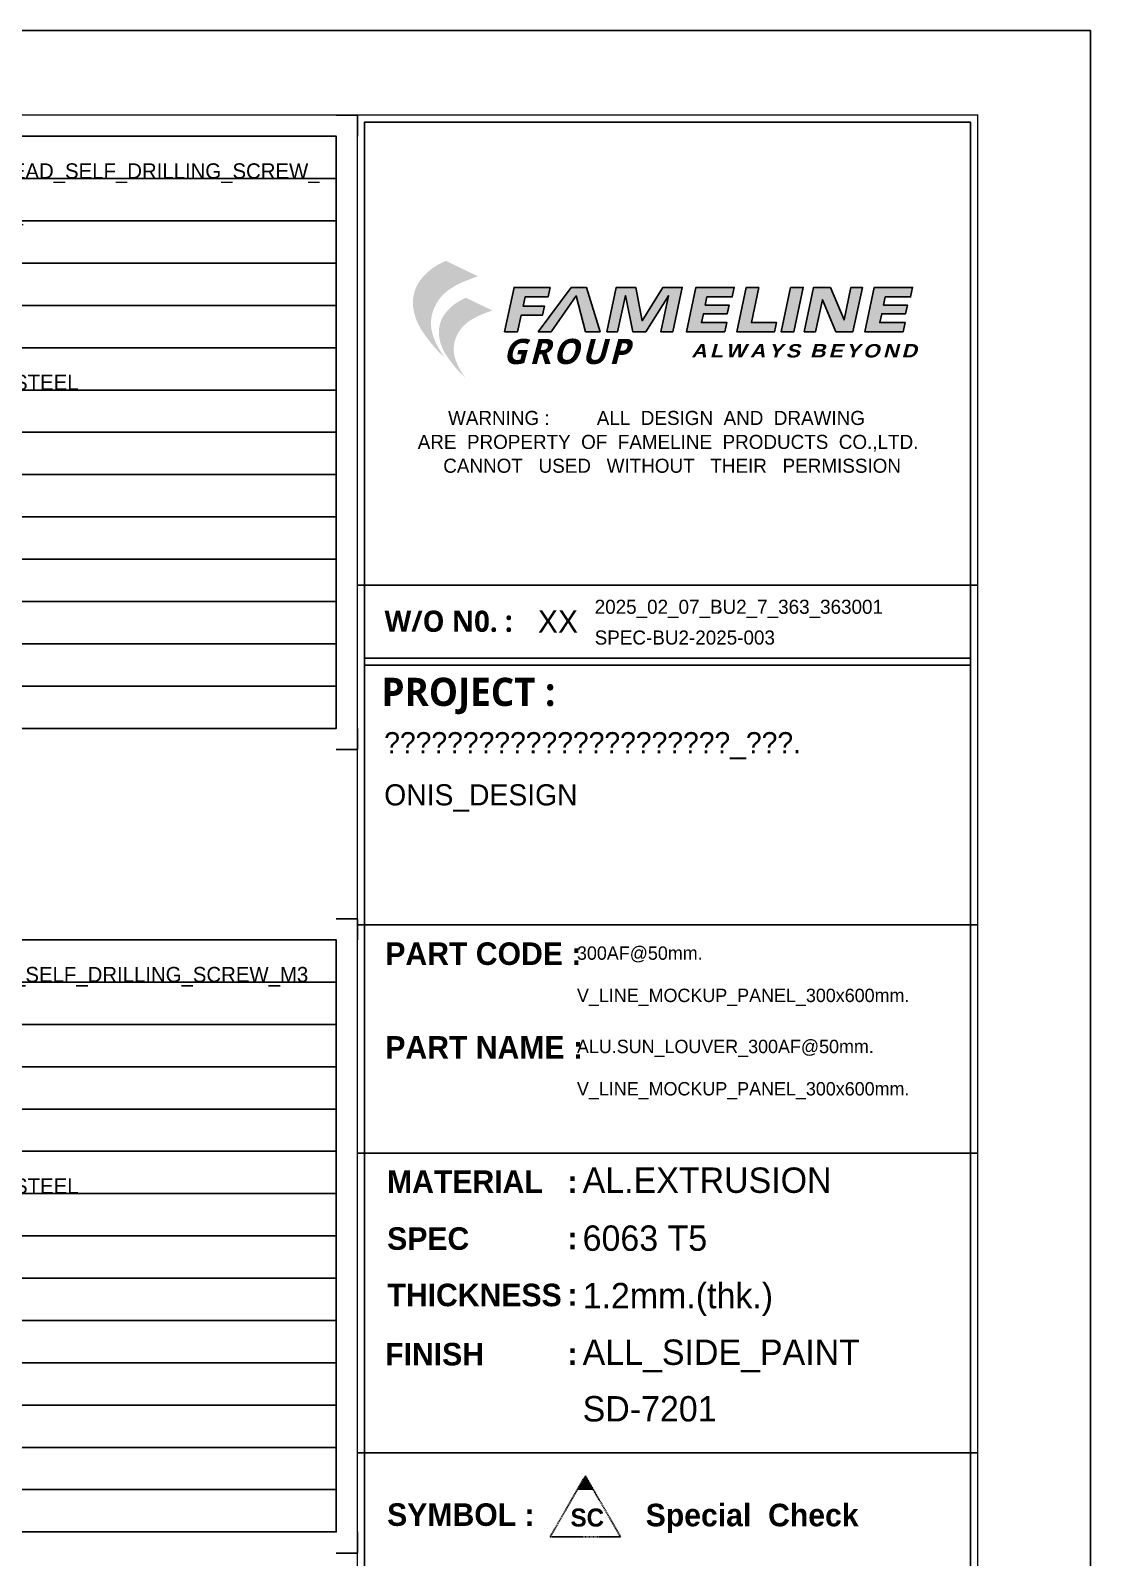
# Model space of a CAD drawing. Header units: millimetres. Extents: x -244126 to 368105, y -173968 to 259060.
# Drawn here: x -200048 to -199296, y 233035 to 234118 of the extents above; entities that cross this region are included whole.
import ezdxf
from ezdxf.enums import TextEntityAlignment as Align

# ---------------------------------------------------------------- set-up
doc = ezdxf.new("R2010")
doc.units = ezdxf.units.MM
doc.header["$MEASUREMENT"] = 0
for name, pattern in [('005_GG_TA_LINE', [13.75, 5, -1.25, 1.25, -1.25, 5]), ('BORDER2', [22.225, 6.35, -3.175, 6.35, -3.175, 0, -3.175]), ('HIDDEN', [9.525, 6.35, -3.175]), ('TA_HL_003.00000', [19.5, 10.65, -8.85])]:
    doc.linetypes.add(name, pattern=pattern)
for name, color, linetype in [('000 - H A T C H', 8, 'Continuous'), ('000 - L I N E 0.1', 1, 'Continuous'), ('000 - SYMBOL CON', 1, 'Continuous'), ('000 - T E X T', 4, 'Continuous'), ('000 - TITLEBLOCK', 4, 'Continuous'), ('A04_TUBE SERIES', 7, 'Continuous'), ('T E X T', 4, 'Continuous')]:
    doc.layers.add(name, color=color, linetype=linetype)
doc.styles.add('Cetury Gothic', font='GOTHIC.TTF')
doc.styles.add('MtXpl_BrowalliaUPC', font='BrowalliaUPC.ttf')
doc.styles.add('MtXpl_Century_Gothic', font='GOTHICB.TTF')
doc.styles.add('MtXpl_Malgun_Gothic', font='malgunbd.ttf')
doc.styles.add('TA', font='Cordia New.ttf', dxfattribs={"height": 4.5})

# ---------------------------------------------------------------- blocks, each defined once
blk = doc.blocks.new('A$Cfd196da9')
at = {"color": 0, "linetype": 'ByBlock', "const_width": 0.1}
blk.add_lwpolyline([(-143.5, -98), (96.5, -98), (96.5, 99), (-143.5, 99)], close=True, dxfattribs=at)
blk = doc.blocks.new('NEW LOGO FAMELINE')
h = blk.add_hatch(color=3)
h.dxf.hatch_style = 1
h.set_gradient(color1=(51, 51, 51), color2=(132, 132, 132), tint=1, name='INVHEMISPHERICAL')
edge = h.paths.add_edge_path()
edge.add_spline(control_points=[(167, -151.32), (166.23, -150.23), (164.65, -147.99), (161.93, -143.23), (159.34, -137.42), (158.42, -130.56), (159.39, -124.36), (161.91, -118.57), (166.75, -112.32), (175.33, -106.8), (182.66, -104.18), (186.72, -102.73)], knot_values=[0, 0, 0, 0, 3.999368, 8.221458, 16.423435, 22.935826, 28.683381, 35.030362, 41.70231, 52.106571, 65.045306, 65.045306, 65.045306, 65.045306], degree=3, periodic=0)
edge.add_line((186.72, -102.73), (167.49, -93.5))
edge.add_spline(control_points=[(167.49, -93.5), (165.34, -94.54), (160.7, -96.79), (154.84, -101.74), (150.27, -107.65), (147.97, -114.31), (147.79, -121.14), (149.64, -128.81), (153.35, -135.6), (157.92, -141.56), (162.08, -146.68), (165.31, -149.72), (167, -151.32)], knot_values=[0, 0, 0, 0, 7.114643, 15.455222, 22.761373, 29.246418, 36.248595, 42.954952, 52.716962, 59.173886, 65.493194, 72.469008, 72.469008, 72.469008, 72.469008], degree=3, periodic=0)
edge = h.paths.add_edge_path(flags=16)
edge.add_spline(control_points=[(174.43, -106.27), (174.09, -106.16), (172.5, -105.62), (168.59, -105.4), (162.71, -105.75), (156.24, -106.88), (152.58, -109.1), (150.99, -110.06)], knot_values=[0, 0, 0, 0, 1.056476, 5.025479, 11.599149, 18.811417, 24.352285, 24.352285, 24.352285, 24.352285], degree=3, periodic=0)
edge.add_spline(control_points=[(150.99, -110.06), (151.1, -109.8), (151.22, -109.55), (151.83, -108.27), (152.41, -107.3), (153.93, -105.14), (154.9, -103.99), (157.14, -101.65), (158.41, -100.51), (160.44, -98.96), (161.13, -98.47), (162.55, -97.56), (163.29, -97.13), (164.91, -96.25), (165.8, -95.8), (166.96, -95.23), (167.22, -95.1), (167.49, -94.97)], knot_values=[0.636744, 0.636744, 0.636744, 0.636744, 1.528083, 1.528083, 5.150301, 5.150301, 9.845601, 9.845601, 15.15015, 15.15015, 17.802424, 17.802424, 20.454698, 20.454698, 23.491903, 23.491903, 24.373762, 24.373762, 24.373762, 24.373762], degree=3, periodic=0)
edge.add_line((167.49, -94.97), (183.3, -102.55))
edge.add_spline(control_points=[(183.3, -102.55), (182.41, -102.88), (181.53, -103.21), (178.55, -104.36), (176.47, -105.24), (174.43, -106.27)], knot_values=[3.151221, 3.151221, 3.151221, 3.151221, 5.963358, 5.963358, 12.618488, 12.618488, 12.618488, 12.618488], degree=3, periodic=0)
h = blk.add_hatch(color=253)
h.dxf.hatch_style = 1
edge = h.paths.add_edge_path()
edge.add_spline(control_points=[(167.49, -94.97), (167.22, -95.1), (166.96, -95.23), (165.8, -95.8), (164.91, -96.25), (163.29, -97.13), (162.55, -97.56), (161.13, -98.47), (160.44, -98.96), (158.41, -100.51), (157.14, -101.65), (154.9, -103.99), (153.93, -105.14), (152.41, -107.3), (151.83, -108.27), (151.22, -109.55), (151.1, -109.8), (150.99, -110.06)], knot_values=[0.636744, 0.636744, 0.636744, 0.636744, 1.518603, 1.518603, 4.555808, 4.555808, 7.208082, 7.208082, 9.860357, 9.860357, 15.164905, 15.164905, 19.860205, 19.860205, 23.482423, 23.482423, 24.373762, 24.373762, 24.373762, 24.373762], degree=3, periodic=0)
edge.add_spline(control_points=[(150.99, -110.06), (152.58, -109.1), (156.24, -106.88), (162.71, -105.75), (168.59, -105.4), (172.5, -105.62), (174.09, -106.16), (174.43, -106.27)], knot_values=[0, 0, 0, 0, 5.540868, 12.753135, 19.326806, 23.295809, 24.352285, 24.352285, 24.352285, 24.352285], degree=3, periodic=0)
edge.add_spline(control_points=[(174.43, -106.27), (176.47, -105.24), (178.55, -104.36), (181.53, -103.21), (182.41, -102.88), (183.3, -102.55)], knot_values=[3.151221, 3.151221, 3.151221, 3.151221, 9.806351, 9.806351, 12.618488, 12.618488, 12.618488, 12.618488], degree=3, periodic=0)
edge.add_line((183.3, -102.55), (167.49, -94.97))
edge = h.paths.add_edge_path()
edge.add_spline(control_points=[(179.5, -116.76), (179.28, -116.87), (179.07, -116.97), (178.11, -117.44), (177.38, -117.81), (176.05, -118.54), (175.44, -118.89), (174.27, -119.64), (173.7, -120.04), (172.04, -121.31), (170.99, -122.26), (169.15, -124.18), (168.35, -125.13), (167.1, -126.9), (166.62, -127.7), (166.12, -128.75), (166.02, -128.96), (165.93, -129.17)], knot_values=[0.636744, 0.636744, 0.636744, 0.636744, 1.518603, 1.518603, 4.555808, 4.555808, 7.208082, 7.208082, 9.860357, 9.860357, 15.164905, 15.164905, 19.860205, 19.860205, 23.482423, 23.482423, 24.373762, 24.373762, 24.373762, 24.373762], degree=3, periodic=0)
edge.add_spline(control_points=[(165.93, -129.17), (166.29, -128.95), (166.65, -128.74), (167.01, -128.52)], knot_values=[0, 0, 0, 0, 1.522018, 1.522018, 1.522018, 1.522018], degree=3, periodic=0)
edge.add_spline(control_points=[(167.01, -128.52), (167.73, -128.1), (168.46, -127.69), (169.22, -127.34)], knot_values=[1.522018, 1.522018, 1.522018, 1.522018, 4.566053, 4.566053, 4.566053, 4.566053], degree=3, periodic=0)
edge.add_spline(control_points=[(169.22, -127.34), (169.46, -127.23), (170.22, -126.9), (171.01, -126.64), (171.56, -126.48)], knot_values=[4.566053, 4.566053, 4.566053, 4.566053, 5.540868, 7.610089, 7.610089, 7.610089, 7.610089], degree=3, periodic=0)
edge.add_spline(control_points=[(171.56, -126.48), (172.36, -126.26), (173.18, -126.09), (174.01, -125.96)], knot_values=[7.610089, 7.610089, 7.610089, 7.610089, 10.654125, 10.654125, 10.654125, 10.654125], degree=3, periodic=0)
edge.add_spline(control_points=[(174.01, -125.96), (174.59, -125.86), (175.84, -125.7), (177.08, -125.58), (177.76, -125.53)], knot_values=[10.654125, 10.654125, 10.654125, 10.654125, 12.753135, 15.220178, 15.220178, 15.220178, 15.220178], degree=3, periodic=0)
edge.add_spline(control_points=[(177.76, -125.53), (178.88, -125.45), (180.13, -125.41), (181.39, -125.43), (181.51, -125.44)], knot_values=[15.220178, 15.220178, 15.220178, 15.220178, 19.326806, 19.786231, 19.786231, 19.786231, 19.786231], degree=3, periodic=0)
edge.add_spline(control_points=[(181.51, -125.44), (182.14, -125.45), (182.77, -125.49), (183.39, -125.59)], knot_values=[19.786231, 19.786231, 19.786231, 19.786231, 22.069258, 22.069258, 22.069258, 22.069258], degree=3, periodic=0)
edge.add_spline(control_points=[(183.39, -125.59), (183.72, -125.64), (184.13, -125.72), (184.53, -125.84), (184.61, -125.86)], knot_values=[22.069258, 22.069258, 22.069258, 22.069258, 23.295809, 23.591276, 23.591276, 23.591276, 23.591276], degree=3, periodic=0)
edge.add_spline(control_points=[(184.61, -125.86), (184.81, -125.92), (185.01, -125.99), (185.21, -126.05)], knot_values=[23.591276, 23.591276, 23.591276, 23.591276, 24.352285, 24.352285, 24.352285, 24.352285], degree=3, periodic=0)
edge.add_spline(control_points=[(185.21, -126.05), (186.88, -125.21), (188.6, -124.49), (191.05, -123.54), (191.77, -123.26), (192.5, -123)], knot_values=[3.151221, 3.151221, 3.151221, 3.151221, 9.806351, 9.806351, 12.618488, 12.618488, 12.618488, 12.618488], degree=3, periodic=0)
edge.add_line((192.5, -123), (179.5, -116.76))
h = blk.add_hatch(color=3)
h.dxf.hatch_style = 1
h.set_gradient(color1=(51, 51, 51), color2=(132, 132, 132), tint=1, name='INVHEMISPHERICAL')
edge = h.paths.add_edge_path()
edge.add_spline(control_points=[(179.1, -163.1), (178.46, -162.21), (177.16, -160.37), (174.93, -156.45), (172.8, -151.67), (172.04, -146.03), (172.84, -140.93), (174.91, -136.17), (178.89, -131.03), (185.94, -126.49), (191.97, -124.33), (195.32, -123.14)], knot_values=[0, 0, 0, 0, 3.28902, 6.761203, 13.506384, 18.862075, 23.588778, 28.808439, 34.295348, 42.851654, 53.492273, 53.492273, 53.492273, 53.492273], degree=3, periodic=0)
edge.add_line((195.32, -123.14), (179.5, -115.56))
edge.add_spline(control_points=[(179.5, -115.56), (177.74, -116.41), (173.91, -118.26), (169.09, -122.33), (165.34, -127.19), (163.45, -132.67), (163.3, -138.28), (164.82, -144.6), (167.87, -150.18), (171.63, -155.08), (175.05, -159.29), (177.71, -161.79), (179.1, -163.1)], knot_values=[0, 0, 0, 0, 5.850974, 12.71014, 18.718608, 24.051811, 29.810295, 35.325501, 43.35363, 48.663707, 53.86061, 59.597414, 59.597414, 59.597414, 59.597414], degree=3, periodic=0)
edge = h.paths.add_edge_path(flags=16)
edge.add_spline(control_points=[(171.56, -126.48), (171.01, -126.64), (170.22, -126.9), (169.46, -127.23), (169.22, -127.34)], knot_values=[4.566053, 4.566053, 4.566053, 4.566053, 6.635274, 7.610089, 7.610089, 7.610089, 7.610089], degree=3, periodic=0)
edge.add_spline(control_points=[(169.22, -127.34), (168.46, -127.69), (167.73, -128.1), (167.01, -128.52)], knot_values=[1.522018, 1.522018, 1.522018, 1.522018, 4.566053, 4.566053, 4.566053, 4.566053], degree=3, periodic=0)
edge.add_spline(control_points=[(167.01, -128.52), (166.65, -128.74), (166.29, -128.95), (165.93, -129.17)], knot_values=[0, 0, 0, 0, 1.522018, 1.522018, 1.522018, 1.522018], degree=3, periodic=0)
edge.add_spline(control_points=[(165.93, -129.17), (166.02, -128.96), (166.12, -128.75), (166.62, -127.7), (167.1, -126.9), (168.35, -125.13), (169.15, -124.18), (170.99, -122.26), (172.04, -121.31), (173.7, -120.04), (174.27, -119.64), (175.44, -118.89), (176.05, -118.54), (177.38, -117.81), (178.11, -117.44), (179.07, -116.97), (179.28, -116.87), (179.5, -116.76)], knot_values=[0.636744, 0.636744, 0.636744, 0.636744, 1.528083, 1.528083, 5.150301, 5.150301, 9.845601, 9.845601, 15.15015, 15.15015, 17.802424, 17.802424, 20.454698, 20.454698, 23.491903, 23.491903, 24.373762, 24.373762, 24.373762, 24.373762], degree=3, periodic=0)
edge.add_line((179.5, -116.76), (192.5, -123))
edge.add_spline(control_points=[(192.5, -123), (191.77, -123.26), (191.05, -123.54), (188.6, -124.49), (186.88, -125.21), (185.21, -126.05)], knot_values=[3.151221, 3.151221, 3.151221, 3.151221, 5.963358, 5.963358, 12.618488, 12.618488, 12.618488, 12.618488], degree=3, periodic=0)
edge.add_spline(control_points=[(185.21, -126.05), (185.01, -125.99), (184.81, -125.92), (184.61, -125.86)], knot_values=[23.591276, 23.591276, 23.591276, 23.591276, 24.352285, 24.352285, 24.352285, 24.352285], degree=3, periodic=0)
edge.add_spline(control_points=[(184.61, -125.86), (184.53, -125.84), (184.13, -125.72), (183.72, -125.64), (183.39, -125.59)], knot_values=[22.069258, 22.069258, 22.069258, 22.069258, 22.364725, 23.591276, 23.591276, 23.591276, 23.591276], degree=3, periodic=0)
edge.add_spline(control_points=[(183.39, -125.59), (182.77, -125.49), (182.14, -125.45), (181.51, -125.44)], knot_values=[19.786231, 19.786231, 19.786231, 19.786231, 22.069258, 22.069258, 22.069258, 22.069258], degree=3, periodic=0)
edge.add_spline(control_points=[(181.51, -125.44), (181.39, -125.43), (180.13, -125.41), (178.88, -125.45), (177.76, -125.53)], knot_values=[15.220178, 15.220178, 15.220178, 15.220178, 15.679604, 19.786231, 19.786231, 19.786231, 19.786231], degree=3, periodic=0)
edge.add_spline(control_points=[(177.76, -125.53), (177.08, -125.58), (175.84, -125.7), (174.59, -125.86), (174.01, -125.96)], knot_values=[10.654125, 10.654125, 10.654125, 10.654125, 13.121167, 15.220178, 15.220178, 15.220178, 15.220178], degree=3, periodic=0)
edge.add_spline(control_points=[(174.01, -125.96), (173.18, -126.09), (172.36, -126.26), (171.56, -126.48)], knot_values=[7.610089, 7.610089, 7.610089, 7.610089, 10.654125, 10.654125, 10.654125, 10.654125], degree=3, periodic=0)
blk = doc.blocks.new('*U1673')
h = blk.add_hatch(color=3)
h.dxf.hatch_style = 1
h.paths.add_polyline_path([(2554.4, 1886.3), (2563.6, 1886.3), (2566.1, 1898), (2581.3, 1898), (2582.7, 1904.5), (2567.5, 1904.5), (2568.9, 1911.1), (2585.3, 1911.1), (2586.7, 1917.8), (2561.1, 1917.8)])
h.paths.add_polyline_path([(2578.2, 1886.3), (2587.5, 1886.3), (2605.3, 1911.7), (2611.9, 1886.3), (2622.2, 1886.3), (2612.5, 1917.8), (2601.7, 1917.8)])
h.paths.add_polyline_path([(2640.1, 1912), (2645.3, 1886.3), (2654.7, 1886.3), (2670.7, 1911.9), (2665.2, 1886.3), (2673.7, 1886.3), (2680.4, 1917.8), (2666.7, 1917.8), (2652, 1894.2), (2647.5, 1917.8), (2633.6, 1917.8), (2626.9, 1886.3), (2634.6, 1886.3)])
h.paths.add_polyline_path([(2683.4, 1886.3), (2710.6, 1886.3), (2712.1, 1892.9), (2694, 1892.9), (2695.4, 1899.1), (2712.3, 1899.1), (2713.6, 1905.3), (2696.7, 1905.3), (2697.9, 1911.1), (2715.9, 1911.1), (2717.3, 1917.8), (2690.1, 1917.8)])
h.paths.add_polyline_path([(2719.1, 1886.3), (2745.9, 1886.3), (2747.3, 1892.9), (2729.5, 1892.9), (2734.8, 1917.8), (2725.8, 1917.8)])
h.paths.add_polyline_path([(2750.6, 1886.3), (2759.6, 1886.3), (2766.3, 1917.8), (2757.3, 1917.8)])
h.paths.add_polyline_path([(2766.9, 1886.3), (2775, 1886.3), (2779.9, 1909), (2789.4, 1886.3), (2801.5, 1886.3), (2808.2, 1917.8), (2800.1, 1917.8), (2795.2, 1894.7), (2785.5, 1917.8), (2773.6, 1917.8)])
h.paths.add_polyline_path([(2809.9, 1886.3), (2837.1, 1886.3), (2838.6, 1892.9), (2820.5, 1892.9), (2821.9, 1899.1), (2838.8, 1899.1), (2840.1, 1905.3), (2823.2, 1905.3), (2824.4, 1911.1), (2842.4, 1911.1), (2843.8, 1917.8), (2816.6, 1917.8)])
h = blk.add_hatch(color=150)
h.dxf.hatch_style = 1
h.paths.add_polyline_path([(2611.7, 1074.8), (2605.9, 1064.8), (2617.5, 1064.8)])
at = {"color": 3, "linetype": 'Continuous'}
for p, q in [((2450, 1706.5), (2890, 1706.5)), ((2450, 1465.7), (2890, 1465.7)), ((2890, 1303.6), (2450, 1303.6)), ((2890, 1303.6), (2450, 1303.6)), ((2890, 1091.2), (2450, 1091.2))]:
    blk.add_line(p, q, dxfattribs=at)
at = {"color": 3}
for points in [[(2586.7, 1917.8), (2561.1, 1917.8), (2554.4, 1886.3), (2563.6, 1886.3), (2566.1, 1898), (2581.3, 1898), (2582.7, 1904.5), (2567.5, 1904.5), (2568.9, 1911.1), (2585.3, 1911.1), (2586.7, 1917.8)], [(2578.2, 1886.3), (2601.7, 1917.8), (2612.5, 1917.8), (2622.2, 1886.3), (2611.9, 1886.3), (2605.3, 1911.7), (2587.5, 1886.3), (2578.2, 1886.3)], [(2626.9, 1886.3), (2634.6, 1886.3), (2640.1, 1912), (2645.3, 1886.3), (2654.7, 1886.3), (2670.7, 1911.9), (2665.2, 1886.3), (2673.7, 1886.3), (2680.4, 1917.8), (2666.7, 1917.8), (2652, 1894.2), (2647.5, 1917.8), (2633.6, 1917.8), (2626.9, 1886.3)], [(2734.8, 1917.8), (2725.8, 1917.8), (2719.1, 1886.3), (2745.9, 1886.3), (2747.3, 1892.9), (2729.5, 1892.9), (2734.8, 1917.8)], [(2757.3, 1917.8), (2766.3, 1917.8), (2759.6, 1886.3), (2750.6, 1886.3), (2757.3, 1917.8)], [(2766.9, 1886.3), (2775, 1886.3), (2779.9, 1909), (2789.4, 1886.3), (2801.5, 1886.3), (2808.2, 1917.8), (2800.1, 1917.8), (2795.2, 1894.7), (2785.5, 1917.8), (2773.6, 1917.8), (2766.9, 1886.3)]]:
    blk.add_lwpolyline(points, dxfattribs=at)
for points in [[(2697.9, 1911.1), (2715.9, 1911.1), (2717.3, 1917.8), (2690.1, 1917.8), (2683.4, 1886.3), (2710.6, 1886.3), (2712.1, 1892.9), (2694, 1892.9), (2695.4, 1899.1), (2712.3, 1899.1), (2713.6, 1905.3), (2696.7, 1905.3)], [(2824.4, 1911.1), (2842.4, 1911.1), (2843.8, 1917.8), (2816.6, 1917.8), (2809.9, 1886.3), (2837.1, 1886.3), (2838.6, 1892.9), (2820.5, 1892.9), (2821.9, 1899.1), (2838.8, 1899.1), (2840.1, 1905.3), (2823.2, 1905.3)]]:
    blk.add_lwpolyline(points, close=True, dxfattribs=at)
at = {"color": 3, "linetype": 'Continuous'}
blk.add_lwpolyline([(2885, 1654.8), (2885, 1649.8), (2455, 1649.8), (2455, 1654.8)], close=True, dxfattribs=at)
at = {"color": 150, "linetype": 'HIDDEN', "ltscale": 0.1}
blk.add_lwpolyline([(2586.7, 1031.5), (2636.7, 1031.5), (2611.7, 1074.8), (2586.7, 1031.5)], dxfattribs=at)
for p in [(2706.5, 1688), (2706.5, 1669.4)]:
    blk.add_point(p)
at = {"layer": '000 - L I N E 0.1', "color": 21, "linetype": 'Continuous'}
blk.add_lwpolyline([(2898.8, 2100), (2970, 2100), (2970, 2028.8)], dxfattribs=at)
at = {"layer": '000 - T E X T', "color": 3, "const_width": 1}
blk.add_lwpolyline([(2890, 70), (2450, 70), (2450, 2040), (2890, 2040)], close=True, dxfattribs=at)
at = {"layer": '000 - T E X T', "color": 3}
blk.add_lwpolyline([(2885, 75), (2455, 75), (2455, 2035), (2885, 2035)], close=True, dxfattribs=at)
at = {"layer": '000 - TITLEBLOCK', "color": 250}
blk.add_lwpolyline([(0, 0), (2970, 0), (2970, 2100), (0, 2100)], close=True, dxfattribs=at)
at = {"color": 3, "xscale": 1.189557145183746, "yscale": 1.189557145183746, "zscale": 1.189557145183746}
blk.add_blockref('NEW LOGO FAMELINE', (2313.4, 2047.9), dxfattribs=at)
at = {"layer": '000 - T E X T', "color": 3, "xscale": 10, "yscale": 10, "zscale": 10}
blk.add_blockref('A$Cfd196da9', (1485, 1050), dxfattribs=at)
at = {"color": 2, "attachment_point": 1, "style": 'Cetury Gothic'}
for s, width, insert, char_height in [('{\\f@Meiryo UI|b1|i1|c0|p34;\\T1.1;GROUP}', 112.596, (2553.2, 1881.3), 17.843), ('{\\fArial Black|b0|i1|c0|p34;\\T1.2;ALWAYS BEYOND}', 182.535, (2686.8, 1877.6), 9.516)]:
    blk.add_mtext_dynamic_manual_height_columns(s, width=width, gutter_width=29.7, heights=[0], dxfattribs=dict(at, insert=insert, char_height=char_height))
at = {"color": 4, "style": 'TA'}
blk.add_attdef('PAPER_SIZE', text='', height=12.5, dxfattribs=at).set_placement((2843, 49.9), align=Align.MIDDLE_RIGHT)
blk.add_attdef('SCALE_SIZE', text='', height=12.5, dxfattribs=at).set_placement((2867.6, 50.1), align=Align.MIDDLE_LEFT)
at = {"layer": '000 - T E X T', "color": 250, "style": 'TA'}
for tag, height, p in [('SUPERLINK', 10, (86.3, 2078.8)), ('NAMEFILE', 10, (86.3, 2058.8)), ('SC', 200, (16.8, 1876.1))]:
    blk.add_attdef(tag, text='', height=height, dxfattribs=at).set_placement(p, align=Align.MIDDLE_LEFT)
at = {"layer": '000 - T E X T', "color": 4, "style": 'TA'}
for tag, height, p in [('NAME_JOB_1', 10, (2618.3, 1691.3)), ('NAME_JOB_2', 10, (2618.3, 1669.4)), ('NAME_PROJECT_1', 15, (2469, 1594.8)), ('NAME_PROJECT_2', 15, (2469, 1557.8)), ('NAME_PROJECT_3', 15, (2469, 1520.8)), ('CODE_VALUE_1', 9.5, (2605.7, 1445.6)), ('CODE_VALUE_2', 9.5, (2605.7, 1415.6)), ('PART_NAME_VALUE_1', 9.5, (2605.7, 1379.4)), ('PART_NAME_VALUE_2', 9.5, (2605.7, 1349.4)), ('PART_NAME_VALUE_3', 9.5, (2605.7, 1319.4)), ('MATTERIAL_VALUE_1', 18, (2609.8, 1284.5)), ('SPEC_VALUE', 18, (2609.8, 1243.4)), ('THICKNESS_VALUE', 18, (2609.8, 1202.6)), ('COATING_VALUE_1', 18, (2609.8, 1162.5)), ('COATING_VALUE_2', 18, (2609.8, 1122.4)), ('NAME_TITLE_1', 12, (2472.5, 388.1)), ('NAME_TITLE_2', 12, (2472.5, 354.8)), ('NAME_TITLE_3', 12, (2472.5, 321.5)), ('DRAWING_NO1', 12, (2473.1, 164.6)), ('DRAWING_NO2', 12, (2473.1, 124.6))]:
    blk.add_attdef(tag, text='', height=height, dxfattribs=at).set_placement(p, align=Align.MIDDLE_LEFT)
for tag, p in [('NAME_DAFT', (2767.1, 681.1)), ('NAME_CHECKED', (2767.1, 613)), ('NAME_DESIGNER', (2767.1, 546.1)), ('NAME_DESIGN_MGR', (2767.1, 475.6))]:
    blk.add_attdef(tag, text='', height=18, dxfattribs=at).set_placement(p, align=Align.MIDDLE_CENTER)
for tag, p, height in [('REV', (2767.6, 251.2), 18.8), ('NAME_REMARK', (276.4, 86.5), 20)]:
    blk.add_attdef(tag, p, '', height=height, dxfattribs=at)
at = {"layer": '000 - T E X T', "color": 4, "style": 'Cetury Gothic'}
for tag, p in [('SHEET_NO.', (2807.9, 170)), ('TOTAL_SHEET_NO.', (2804.8, 88.2))]:
    blk.add_attdef(tag, text='', height=18, dxfattribs=at).set_placement(p, align=Align.CENTER)
at = {"layer": 'T E X T', "color": 4, "linetype": '005_GG_TA_LINE'}
for s, height, style, p in [(' WARNING :         ALL  DESIGN  AND  DRAWING', 10, 'Cetury Gothic', (2510.6, 1820.2)), ('ARE  PROPERTY  OF  FAMELINE  PRODUCTS  CO.,LTD.', 10, 'Cetury Gothic', (2492.8, 1803.2)), (' CANNOT   USED   WITHOUT   THEIR   PERMISSION', 10, 'Cetury Gothic', (2507.2, 1786.3)), ('W/O N0. :', 15, 'MtXpl_Malgun_Gothic', (2469.3, 1673.5)), ('XX', 16, 'Cetury Gothic', (2578, 1672.8)), ('PROJECT :', 20, 'MtXpl_Malgun_Gothic', (2467.1, 1620.9)), ('PART CODE :', 16, 'MtXpl_Century_Gothic', (2469.8, 1437.2)), ('PART NAME :', 16, 'MtXpl_Century_Gothic', (2469.8, 1370.7)), ('MATERIAL', 16, 'MtXpl_Century_Gothic', (2471, 1275.5)), (':', 16, 'MtXpl_Century_Gothic', (2599.1, 1275.5)), ('SPEC', 16, 'MtXpl_Century_Gothic', (2471.1, 1235.1)), (':', 16, 'MtXpl_Century_Gothic', (2599.1, 1235.5)), ('THICKNESS', 16, 'MtXpl_Century_Gothic', (2471.3, 1195.1)), (':', 16, 'MtXpl_Century_Gothic', (2599.1, 1195.5)), ('FINISH', 16, 'MtXpl_Century_Gothic', (2469.7, 1153.1)), (':', 16, 'MtXpl_Century_Gothic', (2599.1, 1153.5)), ('SYMBOL :', 16, 'MtXpl_Century_Gothic', (2471.1, 1039.3)), ('Special  Check', 16, 'MtXpl_Century_Gothic', (2654.5, 1039))]:
    blk.add_text(s, height=height, dxfattribs=dict(at, style=style)).set_placement(p)
at = {"layer": 'T E X T', "color": 150, "insert": (2601.2, 1051.6), "char_height": 12.8, "attachment_point": 1, "style": 'Cetury Gothic'}
blk.add_mtext('{\\fCentury Gothic|b1|i0|c0|p34;SC}', dxfattribs=at)
blk = doc.blocks.new('A$C829836ee')
for p in [(0, 3), (0, -3)]:
    blk.add_point(p)
blk = doc.blocks.new('*U5044')
at = {"layer": '000 - H A T C H'}
h = blk.add_hatch(color=250, dxfattribs=at)
h.dxf.hatch_style = 1
edge = h.paths.add_edge_path()
edge.add_arc((15, -3.8), 2, 90, 270, ccw=False)
edge.add_line((15, -1.8), (15, -1.8))
edge.add_arc((15, -3.8), 2, -90, 90, ccw=False)
edge.add_line((15, -5.8), (15, -5.8))
at = {"layer": '000 - SYMBOL CON', "color": 2}
blk.add_lwpolyline([(15, -5.8, -1), (15, -1.8), (15, -1.8, -1), (15, -5.8)], format="xyb", close=True, dxfattribs=at)
at = {"layer": 'A04_TUBE SERIES', "color": 3}
blk.add_point((12.41, -3.8), dxfattribs=at)
at = {"layer": 'Defpoints', "color": 250}
for points in [[(0, 2.5), (-2.5, 2.5), (-2.5, 0)], [(77, 0), (77, 2.5), (74.5, 2.5)], [(-2.5, -70), (-2.5, -72.5), (0, -72.5)], [(74.5, -72.5), (77, -72.5), (77, -70)]]:
    blk.add_lwpolyline(points, dxfattribs=at)
for points in [[(0, -5), (20, -5), (20, 0), (0, 0)], [(20, 0), (22.5, 0), (22.5, -5), (20, -5)], [(22.5, -5), (74.5, -5), (74.5, 0), (22.5, 0)], [(20, -5), (22.5, -5), (22.5, -10), (20, -10)], [(22.5, -10), (74.5, -10), (74.5, -5), (22.5, -5)], [(0, -15), (20, -15), (20, -10), (0, -10)], [(20, -10), (22.5, -10), (22.5, -15), (20, -15)], [(22.5, -15), (74.5, -15), (74.5, -10), (22.5, -10)], [(22.5, -20), (74.5, -20), (74.5, -15), (22.5, -15)], [(22.5, -25), (74.5, -25), (74.5, -20), (22.5, -20)], [(0, -30), (20, -30), (20, -25), (0, -25)], [(20, -25), (22.5, -25), (22.5, -30), (20, -30)], [(22.5, -30), (74.5, -30), (74.5, -25), (22.5, -25)], [(0, -35), (20, -35), (20, -30), (0, -30)], [(20, -30), (22.5, -30), (22.5, -35), (20, -35)], [(22.5, -35), (74.5, -35), (74.5, -30), (22.5, -30)], [(0, -40), (20, -40), (20, -35), (0, -35)], [(20, -35), (22.5, -35), (22.5, -40), (20, -40)], [(22.5, -40), (74.5, -40), (74.5, -35), (22.5, -35)], [(0, -45), (20, -45), (20, -40), (0, -40)], [(20, -40), (22.5, -40), (22.5, -45), (20, -45)], [(22.5, -45), (74.5, -45), (74.5, -40), (22.5, -40)], [(0, -50), (20, -50), (20, -45), (0, -45)], [(20, -45), (22.5, -45), (22.5, -50), (20, -50)], [(22.5, -50), (74.5, -50), (74.5, -45), (22.5, -45)], [(22.5, -55), (74.5, -55), (74.5, -50), (22.5, -50)], [(0, -60), (20, -60), (20, -55), (0, -55)], [(20, -55), (22.5, -55), (22.5, -60), (20, -60)], [(22.5, -60), (74.5, -60), (74.5, -55), (22.5, -55)], [(0, -65), (20, -65), (20, -60), (0, -60)], [(20, -60), (22.5, -60), (22.5, -65), (20, -65)], [(22.5, -65), (74.5, -65), (74.5, -60), (22.5, -60)], [(0, -70), (20, -70), (20, -65), (0, -65)], [(20, -65), (22.5, -65), (22.5, -70), (20, -70)], [(22.5, -70), (74.5, -70), (74.5, -65), (22.5, -65)]]:
    blk.add_lwpolyline(points, close=True, dxfattribs=at)
at = {"xscale": 0.7454636594928784, "yscale": 0.7454636594928784, "zscale": 0.7454636594928784}
blk.add_blockref('A$C829836ee', (14.71, -3.8), dxfattribs=at)
at = {"layer": '000 - T E X T', "linetype": 'BORDER2', "style": 'TA'}
for s, p in [('CODE', (0, -5)), ('PART NAME', (0, -15)), (':', (20, -15)), ('MATTERIAL', (0, -30)), (':', (20, -30)), ('SPEC', (0, -35)), (':', (20, -35)), ('BLANK SIZE', (0, -40)), (':', (20, -40)), ('THICKNESS', (0, -45)), (':', (20, -45)), ('COATING', (0, -50)), (':', (20, -50)), ('LENGTH', (0, -60)), (':', (20, -60)), (':', (20, -65)), ('TOTAL', (0, -70)), (':', (20, -70))]:
    blk.add_text(s, height=1.8, dxfattribs=at).set_placement(p)
at = {"layer": '000 - T E X T', "style": 'TA', "flags": 1}
blk.add_attdef('BLK_NAME', (1.99, 0.93), '', height=1.8, dxfattribs=at)
at = {"layer": '000 - T E X T', "style": 'MtXpl_BrowalliaUPC'}
blk.add_attdef('NO.CODE', text='', height=1.49, dxfattribs=at).set_placement((14.98, -3.76), align=Align.MIDDLE_CENTER)
at = {"layer": '000 - T E X T', "style": 'TA'}
for tag, p in [('CODE_VALUE_1', (22.5, -5)), ('CODE_VALUE_2', (22.5, -10)), ('PART_NAME_VALUE_1', (22.5, -15)), ('PART_NAME_VALUE_2', (22.5, -20)), ('PART_NAME_VALUE_3', (22.5, -25)), ('MATTERIAL_VALUE_1', (22.5, -30)), ('SPEC_VALUE', (22.5, -35)), ('BLANK_SIZE_VALUE', (22.5, -40)), ('THICKNESS_VALUE', (22.5, -45)), ('COATING_VALUE_1', (22.5, -50)), ('COATING_VALUE_2', (22.5, -55)), ('LENGTH_VALUE_1', (22.5, -60)), ('LENGTH_VALUE_2', (22.5, -65)), ('TOTAL_VALUE', (22.5, -70))]:
    blk.add_attdef(tag, p, '', height=1.8, dxfattribs=at)
blk = doc.blocks.new('*U5045')
at = {"layer": '000 - H A T C H'}
h = blk.add_hatch(color=250, dxfattribs=at)
h.dxf.hatch_style = 1
edge = h.paths.add_edge_path()
edge.add_arc((15, -3.8), 2, 90, 270, ccw=False)
edge.add_line((15, -1.8), (15, -1.8))
edge.add_arc((15, -3.8), 2, -90, 90, ccw=False)
edge.add_line((15, -5.8), (15, -5.8))
at = {"layer": '000 - SYMBOL CON', "color": 2}
blk.add_lwpolyline([(15, -5.8, -1), (15, -1.8), (15, -1.8, -1), (15, -5.8)], format="xyb", close=True, dxfattribs=at)
at = {"layer": 'A04_TUBE SERIES', "color": 3}
blk.add_point((12.41, -3.8), dxfattribs=at)
at = {"layer": 'Defpoints', "color": 250}
for points in [[(0, 2.5), (-2.5, 2.5), (-2.5, 0)], [(77, 0), (77, 2.5), (74.5, 2.5)], [(-2.5, -70), (-2.5, -72.5), (0, -72.5)], [(74.5, -72.5), (77, -72.5), (77, -70)]]:
    blk.add_lwpolyline(points, dxfattribs=at)
for points in [[(0, -5), (20, -5), (20, 0), (0, 0)], [(20, 0), (22.5, 0), (22.5, -5), (20, -5)], [(22.5, -5), (74.5, -5), (74.5, 0), (22.5, 0)], [(20, -5), (22.5, -5), (22.5, -10), (20, -10)], [(22.5, -10), (74.5, -10), (74.5, -5), (22.5, -5)], [(0, -15), (20, -15), (20, -10), (0, -10)], [(20, -10), (22.5, -10), (22.5, -15), (20, -15)], [(22.5, -15), (74.5, -15), (74.5, -10), (22.5, -10)], [(22.5, -20), (74.5, -20), (74.5, -15), (22.5, -15)], [(22.5, -25), (74.5, -25), (74.5, -20), (22.5, -20)], [(0, -30), (20, -30), (20, -25), (0, -25)], [(20, -25), (22.5, -25), (22.5, -30), (20, -30)], [(22.5, -30), (74.5, -30), (74.5, -25), (22.5, -25)], [(0, -35), (20, -35), (20, -30), (0, -30)], [(20, -30), (22.5, -30), (22.5, -35), (20, -35)], [(22.5, -35), (74.5, -35), (74.5, -30), (22.5, -30)], [(0, -40), (20, -40), (20, -35), (0, -35)], [(20, -35), (22.5, -35), (22.5, -40), (20, -40)], [(22.5, -40), (74.5, -40), (74.5, -35), (22.5, -35)], [(0, -45), (20, -45), (20, -40), (0, -40)], [(20, -40), (22.5, -40), (22.5, -45), (20, -45)], [(22.5, -45), (74.5, -45), (74.5, -40), (22.5, -40)], [(0, -50), (20, -50), (20, -45), (0, -45)], [(20, -45), (22.5, -45), (22.5, -50), (20, -50)], [(22.5, -50), (74.5, -50), (74.5, -45), (22.5, -45)], [(22.5, -55), (74.5, -55), (74.5, -50), (22.5, -50)], [(0, -60), (20, -60), (20, -55), (0, -55)], [(20, -55), (22.5, -55), (22.5, -60), (20, -60)], [(22.5, -60), (74.5, -60), (74.5, -55), (22.5, -55)], [(0, -65), (20, -65), (20, -60), (0, -60)], [(20, -60), (22.5, -60), (22.5, -65), (20, -65)], [(22.5, -65), (74.5, -65), (74.5, -60), (22.5, -60)], [(0, -70), (20, -70), (20, -65), (0, -65)], [(20, -65), (22.5, -65), (22.5, -70), (20, -70)], [(22.5, -70), (74.5, -70), (74.5, -65), (22.5, -65)]]:
    blk.add_lwpolyline(points, close=True, dxfattribs=at)
at = {"xscale": 0.7454636594928784, "yscale": 0.7454636594928784, "zscale": 0.7454636594928784}
blk.add_blockref('A$C829836ee', (14.71, -3.8), dxfattribs=at)
at = {"layer": '000 - T E X T', "linetype": 'BORDER2', "style": 'TA'}
for s, p in [('CODE', (0, -5)), ('PART NAME', (0, -15)), (':', (20, -15)), ('MATTERIAL', (0, -30)), (':', (20, -30)), ('SPEC', (0, -35)), (':', (20, -35)), ('BLANK SIZE', (0, -40)), (':', (20, -40)), ('THICKNESS', (0, -45)), (':', (20, -45)), ('COATING', (0, -50)), (':', (20, -50)), ('LENGTH', (0, -60)), (':', (20, -60)), (':', (20, -65)), ('TOTAL', (0, -70)), (':', (20, -70))]:
    blk.add_text(s, height=1.8, dxfattribs=at).set_placement(p)
at = {"layer": '000 - T E X T', "style": 'TA', "flags": 1}
blk.add_attdef('BLK_NAME', (1.99, 0.93), '', height=1.8, dxfattribs=at)
at = {"layer": '000 - T E X T', "style": 'MtXpl_BrowalliaUPC'}
blk.add_attdef('NO.CODE', text='', height=1.49, dxfattribs=at).set_placement((14.98, -3.76), align=Align.MIDDLE_CENTER)
at = {"layer": '000 - T E X T', "style": 'TA'}
for tag, p in [('CODE_VALUE_1', (22.5, -5)), ('CODE_VALUE_2', (22.5, -10)), ('PART_NAME_VALUE_1', (22.5, -15)), ('PART_NAME_VALUE_2', (22.5, -20)), ('PART_NAME_VALUE_3', (22.5, -25)), ('MATTERIAL_VALUE_1', (22.5, -30)), ('SPEC_VALUE', (22.5, -35)), ('BLANK_SIZE_VALUE', (22.5, -40)), ('THICKNESS_VALUE', (22.5, -45)), ('COATING_VALUE_1', (22.5, -50)), ('COATING_VALUE_2', (22.5, -55)), ('LENGTH_VALUE_1', (22.5, -60)), ('LENGTH_VALUE_2', (22.5, -65)), ('TOTAL_VALUE', (22.5, -70))]:
    blk.add_attdef(tag, p, '', height=1.8, dxfattribs=at)

msp = doc.modelspace()

# ---------------------------------------------------------------- block references
at = {"color": 2, "linetype": 'TA_HL_003.00000'}
ref = msp.add_blockref('*U1673', (-202266.05886, 232018.01906), dxfattribs=at)
ref.add_attrib('NAME_JOB_1', '2025_02_07_BU2_7_363_363001', dxfattribs={"layer": '000 - T E X T', "color": 4, "height": 10, "style": 'TA'}).set_placement((-199647.73384, 233709.26928), align=Align.MIDDLE_LEFT)
ref.add_attrib('NAME_JOB_2', 'SPEC-BU2-2025-003', dxfattribs={"layer": '000 - T E X T', "color": 4, "height": 10, "style": 'TA'}).set_placement((-199647.73384, 233687.4528), align=Align.MIDDLE_LEFT)
ref.add_attrib('NAME_PROJECT_1', 'โครงการปรับปรุงอาคารบัณฑิต_มศว.', dxfattribs={"layer": '000 - T E X T', "color": 4, "height": 15, "style": 'TA'}).set_placement((-199797.02611, 233612.86442), align=Align.MIDDLE_LEFT)
ref.add_attrib('NAME_PROJECT_2', 'ONIS_DESIGN', dxfattribs={"layer": '000 - T E X T', "color": 4, "height": 15, "style": 'TA'}).set_placement((-199797.02611, 233575.86442), align=Align.MIDDLE_LEFT)
ref.add_attrib('CODE_VALUE_1', '300AF@50mm.', dxfattribs={"layer": '000 - T E X T', "color": 4, "height": 9.5, "style": 'TA'}).set_placement((-199660.31625, 233463.62894), align=Align.MIDDLE_LEFT)
ref.add_attrib('CODE_VALUE_2', 'V_LINE_MOCKUP_PANEL_300x600mm.', dxfattribs={"layer": '000 - T E X T', "color": 4, "height": 9.5, "style": 'TA'}).set_placement((-199660.31625, 233433.62894), align=Align.MIDDLE_LEFT)
ref.add_attrib('PART_NAME_VALUE_1', 'ALU.SUN_LOUVER_300AF@50mm.', dxfattribs={"layer": '000 - T E X T', "color": 4, "height": 9.5, "style": 'TA'}).set_placement((-199660.31625, 233397.39079), align=Align.MIDDLE_LEFT)
ref.add_attrib('PART_NAME_VALUE_2', 'V_LINE_MOCKUP_PANEL_300x600mm.', dxfattribs={"layer": '000 - T E X T', "color": 4, "height": 9.5, "style": 'TA'}).set_placement((-199660.31625, 233367.39079), align=Align.MIDDLE_LEFT)
ref.add_attrib('MATTERIAL_VALUE_1', 'AL.EXTRUSION', dxfattribs={"layer": '000 - T E X T', "color": 4, "height": 18, "style": 'TA'}).set_placement((-199656.27455, 233302.53653), align=Align.MIDDLE_LEFT)
ref.add_attrib('SPEC_VALUE', '6063 T5', dxfattribs={"layer": '000 - T E X T', "color": 4, "height": 18, "style": 'TA'}).set_placement((-199656.27455, 233261.43961), align=Align.MIDDLE_LEFT)
ref.add_attrib('THICKNESS_VALUE', '1.2mm.(thk.)', dxfattribs={"layer": '000 - T E X T', "color": 4, "height": 18, "style": 'TA'}).set_placement((-199656.27455, 233220.66129), align=Align.MIDDLE_LEFT)
ref.add_attrib('COATING_VALUE_1', 'ALL_SIDE_PAINT', dxfattribs={"layer": '000 - T E X T', "color": 4, "height": 18, "style": 'TA'}).set_placement((-199656.27455, 233180.52012), align=Align.MIDDLE_LEFT)
ref.add_attrib('COATING_VALUE_2', 'SD-7201', dxfattribs={"layer": '000 - T E X T', "color": 4, "height": 18, "style": 'TA'}).set_placement((-199656.27455, 233140.37894), align=Align.MIDDLE_LEFT)
at = {"layer": 'A04_TUBE SERIES', "color": 3, "xscale": 6, "yscale": 6, "zscale": 6}
for name, p, values in [('*U5044', (-200278.05886, 234043.01906), {'NO.CODE': '4', 'CODE_VALUE_1': 'PHILLIPS_HEAD_SELF_DRILLING_SCREW_', 'CODE_VALUE_2': 'No.8x19mm._', 'PART_NAME_VALUE_1': '--_', 'PART_NAME_VALUE_2': '-', 'MATTERIAL_VALUE_1': 'STAINLESS STEEL', 'TOTAL_VALUE': '12 pc.'}), ('*U5045', (-200278.05886, 233473.01906), {'NO.CODE': '5', 'CODE_VALUE_1': 'FLAT_HEAD_SELF_DRILLING_SCREW_M3', 'PART_NAME_VALUE_1': '-', 'PART_NAME_VALUE_2': '-', 'MATTERIAL_VALUE_1': 'STAINLESS STEEL', 'TOTAL_VALUE': '24 pc.'})]:
    msp.add_blockref(name, p, dxfattribs=at).add_auto_attribs(values)

doc.saveas('drawing.dxf')
